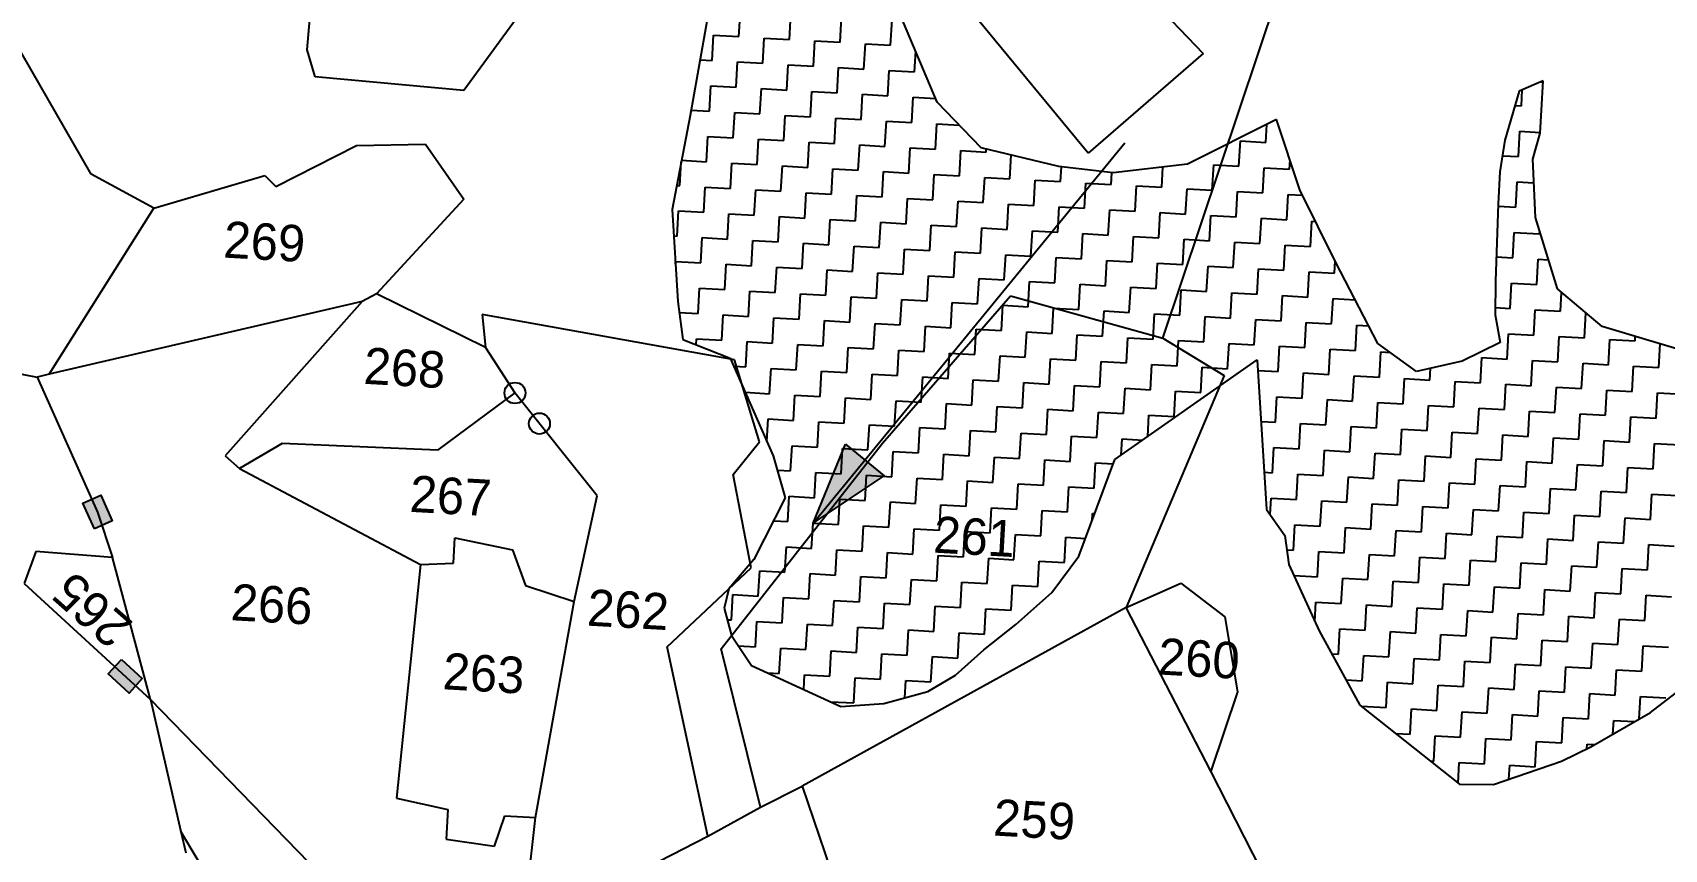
# Model space of a CAD drawing. Header units: metres. Extents: x 284689 to 287152, y 2012663 to 2015676.
# Drawn here: x 285013.4 to 285424.8, y 2014383.9 to 2014589.7 of the extents above; entities that cross this region are included whole.
import ezdxf
from ezdxf.enums import TextEntityAlignment as Align

# ---------------------------------------------------------------- set-up
doc = ezdxf.new("R2010")
doc.units = ezdxf.units.M
doc.header["$MEASUREMENT"] = 0
for name, color, linetype in [('POLY_HATCH', 12, 'Continuous'), ('POLY_PARCEL', 6, 'Continuous'), ('POLY_ROAD', 30, 'Continuous'), ('TEXT_PARCEL', 7, 'Continuous'), ('V_BOUND_LINE', 7, 'Continuous')]:
    doc.layers.add(name, color=color, linetype=linetype)
doc.styles.add('TEXT_MAP', font='')
doc.styles.get('TEXT_MAP').set_extended_font_data('Kruti Dev 050')

msp = doc.modelspace()

# ---------------------------------------------------------------- hatches: boundary and pattern name
h = msp.add_hatch(color=256)
h.paths.add_polyline_path([(285223.18, 2014482.04), (285218.32, 2014486.03), (285210.14, 2014466.14)])
h.paths.add_polyline_path([(285210.14, 2014466.14), (285228.05, 2014478.05), (285223.18, 2014482.04)])
for points in [[(285030.55, 2014473.16), (285026.06, 2014471.15), (285028.97, 2014464.66), (285033.46, 2014466.67)], [(285037.7, 2014423.31), (285041.03, 2014426.93), (285035.79, 2014431.74), (285032.46, 2014428.11)]]:
    msp.add_hatch(color=256).paths.add_polyline_path(points)

# ---------------------------------------------------------------- linework, layer by layer
for points in [[(285210.14, 2014466.14), (285288.71, 2014561.96)], [(285210.14, 2014466.14), (285218.32, 2014486.03)], [(285218.32, 2014486.03), (285228.05, 2014478.05)], [(285210.14, 2014466.14), (285228.05, 2014478.05)]]:
    msp.add_lwpolyline(points)
for points in [[(285028.97, 2014464.66), (285026.06, 2014471.15), (285030.55, 2014473.16), (285033.46, 2014466.67)], [(285035.79, 2014431.74), (285041.03, 2014426.93), (285037.7, 2014423.31), (285032.46, 2014428.11)]]:
    msp.add_lwpolyline(points, close=True)
for centre in [(285134.99, 2014498.9), (285141.16, 2014491.19)]:
    msp.add_circle(centre, 2.65)
at = {"layer": 'POLY_HATCH'}
for p, q in [((285241.44, 2014572.21), (285231.08, 2014596.65)), ((285183.75, 2014594.83), (285179.12, 2014568.85)), ((285394.17, 2014577.53), (285388.14, 2014574.93)), ((285393.76, 2014570.2), (285394.17, 2014577.53)), ((285252.53, 2014560.67), (285241.44, 2014572.21)), ((285388.14, 2014574.93), (285384.5, 2014562.63)), ((285179.12, 2014568.85), (285174.61, 2014545.12)), ((285326.98, 2014567.81), (285304.5, 2014556.53)), ((285332.87, 2014550.09), (285326.98, 2014567.81)), ((285393.43, 2014564.34), (285393.76, 2014570.2)), ((285391.59, 2014557.82), (285393.43, 2014564.34)), ((285272.09, 2014555.93), (285252.53, 2014560.67)), ((285384.5, 2014562.63), (285383.31, 2014554.61)), ((285285.76, 2014554.35), (285272.09, 2014555.93)), ((285304.5, 2014556.53), (285285.76, 2014554.35)), ((285392.23, 2014543.08), (285391.59, 2014557.82)), ((285383.31, 2014554.61), (285382.86, 2014546.55)), ((285341.96, 2014531.78), (285332.87, 2014550.09)), ((285174.61, 2014545.12), (285176.03, 2014521.96)), ((285382.86, 2014546.55), (285382.16, 2014527.09)), ((285397.84, 2014525.12), (285392.23, 2014543.08)), ((285352.54, 2014511.37), (285341.96, 2014531.78)), ((285382.16, 2014527.09), (285382.09, 2014518.61)), ((285176.03, 2014521.96), (285177.3, 2014512.39)), ((285409.08, 2014515.66), (285397.84, 2014525.12)), ((285382.09, 2014518.61), (285383.32, 2014511.66)), ((285445.26, 2014504.81), (285409.08, 2014515.66)), ((285177.3, 2014512.39), (285189.26, 2014507.65)), ((285362.27, 2014504.35), (285352.54, 2014511.37)), ((285383.32, 2014511.66), (285373.74, 2014506.94)), ((285189.26, 2014507.65), (285200.1, 2014483.05)), ((285286.25, 2014482.13), (285322.08, 2014507.27)), ((285322.08, 2014507.27), (285324.49, 2014469.57)), ((285373.74, 2014506.94), (285362.27, 2014504.35)), ((285200.1, 2014483.05), (285203.13, 2014472.48)), ((285277.18, 2014457.75), (285286.25, 2014482.13)), ((285203.13, 2014472.48), (285195.18, 2014456.93)), ((285324.49, 2014469.57), (285329.1, 2014462.98)), ((285329.1, 2014462.98), (285330.05, 2014455.69)), ((285195.18, 2014456.93), (285188.88, 2014449.59)), ((285270.33, 2014448.64), (285277.18, 2014457.75)), ((285330.05, 2014455.69), (285337.71, 2014438.97)), ((285188.88, 2014449.59), (285187.7, 2014444.68)), ((285261.28, 2014440.55), (285270.33, 2014448.64)), ((285187.7, 2014444.68), (285189.58, 2014437.79)), ((285253.22, 2014434.21), (285261.28, 2014440.55)), ((285189.58, 2014437.79), (285194.59, 2014430.27)), ((285337.71, 2014438.97), (285347.98, 2014420.29)), ((285246.07, 2014427.83), (285253.22, 2014434.21)), ((285421.23, 2014418.43), (285438.26, 2014431.5)), ((285194.59, 2014430.27), (285217.1, 2014419.95)), ((285239.05, 2014423.7), (285246.07, 2014427.83)), ((285228.01, 2014420.7), (285239.05, 2014423.7)), ((285217.1, 2014419.95), (285228.01, 2014420.7)), ((285347.98, 2014420.29), (285373.12, 2014400.32)), ((285406.25, 2014409.77), (285421.23, 2014418.43)), ((285398.8, 2014406.12), (285406.25, 2014409.77)), ((285381.72, 2014400.29), (285398.8, 2014406.12)), ((285373.12, 2014400.32), (285381.72, 2014400.29))]:
    msp.add_line(p, q, dxfattribs=at)
at = {"layer": 'POLY_HATCH', "linetype": 'Continuous'}
for p, q in [((285191.45, 2014588.69), (285191.81, 2014595.07)), ((285204.2, 2014587.97), (285204.56, 2014594.35)), ((285216.95, 2014587.26), (285217.31, 2014593.63)), ((285229.7, 2014586.54), (285230.06, 2014592.92)), ((285184.72, 2014582.68), (285185.08, 2014589.05)), ((285185.08, 2014589.05), (285191.45, 2014588.69)), ((285197.47, 2014581.96), (285197.83, 2014588.33)), ((285197.83, 2014588.33), (285204.2, 2014587.97)), ((285210.22, 2014581.24), (285210.58, 2014587.62)), ((285210.58, 2014587.62), (285216.95, 2014587.26)), ((285222.97, 2014580.53), (285223.33, 2014586.9)), ((285223.33, 2014586.9), (285229.7, 2014586.54)), ((285235.72, 2014579.81), (285236.01, 2014585.02)), ((285181.61, 2014582.85), (285184.72, 2014582.68)), ((285190.74, 2014575.94), (285191.09, 2014582.32)), ((285191.09, 2014582.32), (285197.47, 2014581.96)), ((285203.49, 2014575.23), (285203.84, 2014581.6)), ((285203.84, 2014581.6), (285210.22, 2014581.24)), ((285216.23, 2014574.51), (285216.59, 2014580.88)), ((285216.59, 2014580.88), (285222.97, 2014580.53)), ((285228.98, 2014573.79), (285229.34, 2014580.17)), ((285229.34, 2014580.17), (285235.72, 2014579.81)), ((285184, 2014569.93), (285184.36, 2014576.3)), ((285184.36, 2014576.3), (285190.74, 2014575.94)), ((285196.75, 2014569.21), (285197.11, 2014575.58)), ((285197.11, 2014575.58), (285203.49, 2014575.23)), ((285393.69, 2014577.32), (285394.15, 2014577.3)), ((285209.5, 2014568.49), (285209.86, 2014574.87)), ((285209.86, 2014574.87), (285216.23, 2014574.51)), ((285222.25, 2014567.78), (285222.61, 2014574.15)), ((285222.61, 2014574.15), (285228.98, 2014573.79)), ((285235, 2014567.06), (285235.36, 2014573.43)), ((285235.36, 2014573.43), (285241.06, 2014573.11)), ((285387.06, 2014571.3), (285388.71, 2014571.21)), ((285388.71, 2014571.21), (285388.94, 2014575.28)), ((285179.36, 2014570.19), (285184, 2014569.93)), ((285190.02, 2014563.19), (285190.38, 2014569.57)), ((285190.38, 2014569.57), (285196.75, 2014569.21)), ((285202.77, 2014562.48), (285203.13, 2014568.85)), ((285203.13, 2014568.85), (285209.5, 2014568.49)), ((285215.52, 2014561.76), (285215.88, 2014568.13)), ((285215.88, 2014568.13), (285222.25, 2014567.78)), ((285228.27, 2014561.04), (285228.63, 2014567.42)), ((285228.63, 2014567.42), (285235, 2014567.06)), ((285183.29, 2014557.18), (285183.64, 2014563.55)), ((285183.64, 2014563.55), (285190.02, 2014563.19)), ((285241.02, 2014560.33), (285241.38, 2014566.7)), ((285241.38, 2014566.7), (285247.04, 2014566.38)), ((285324.25, 2014562.04), (285324.5, 2014566.56)), ((285388, 2014558.46), (285388.35, 2014564.83)), ((285388.35, 2014564.83), (285393.44, 2014564.55)), ((285196.04, 2014556.46), (285196.39, 2014562.83)), ((285196.39, 2014562.83), (285202.77, 2014562.48)), ((285208.79, 2014555.74), (285209.14, 2014562.12)), ((285209.14, 2014562.12), (285215.52, 2014561.76)), ((285221.53, 2014555.03), (285221.89, 2014561.4)), ((285221.89, 2014561.4), (285228.27, 2014561.04)), ((285234.28, 2014554.31), (285234.64, 2014560.68)), ((285234.64, 2014560.68), (285241.02, 2014560.33)), ((285247.03, 2014553.59), (285247.39, 2014559.97)), ((285247.39, 2014559.97), (285253.77, 2014559.61)), ((285253.77, 2014559.61), (285253.81, 2014560.36)), ((285317.51, 2014556.03), (285317.87, 2014562.4)), ((285317.87, 2014562.4), (285324.25, 2014562.04)), ((285176.55, 2014551.16), (285176.89, 2014557.1)), ((285176.97, 2014557.53), (285183.29, 2014557.18)), ((285189.3, 2014550.44), (285189.66, 2014556.82)), ((285189.66, 2014556.82), (285196.04, 2014556.46)), ((285202.05, 2014549.73), (285202.41, 2014556.1)), ((285202.41, 2014556.1), (285208.79, 2014555.74)), ((285214.8, 2014549.01), (285215.16, 2014555.38)), ((285215.16, 2014555.38), (285221.53, 2014555.03)), ((285259.78, 2014552.88), (285260.12, 2014558.83)), ((285272.53, 2014552.16), (285272.74, 2014555.85)), ((285298.03, 2014550.73), (285298.32, 2014555.81)), ((285310.78, 2014550.01), (285311.14, 2014556.38)), ((285311.14, 2014556.38), (285317.51, 2014556.03)), ((285323.53, 2014549.29), (285323.89, 2014555.67)), ((285323.89, 2014555.67), (285330.26, 2014555.31)), ((285330.26, 2014555.31), (285330.39, 2014557.55)), ((285383.92, 2014558.69), (285388, 2014558.46)), ((285175.77, 2014551.2), (285176.55, 2014551.16)), ((285182.57, 2014544.43), (285182.93, 2014550.8)), ((285182.93, 2014550.8), (285189.3, 2014550.44)), ((285227.55, 2014548.29), (285227.91, 2014554.67)), ((285227.91, 2014554.67), (285234.28, 2014554.31)), ((285240.3, 2014547.58), (285240.66, 2014553.95)), ((285240.66, 2014553.95), (285247.03, 2014553.59)), ((285253.05, 2014546.86), (285253.41, 2014553.23)), ((285253.41, 2014553.23), (285259.78, 2014552.88)), ((285265.8, 2014546.14), (285266.16, 2014552.52)), ((285266.16, 2014552.52), (285272.53, 2014552.16)), ((285278.55, 2014545.43), (285278.91, 2014551.8)), ((285278.91, 2014551.8), (285285.28, 2014551.44)), ((285285.28, 2014551.44), (285285.45, 2014554.39)), ((285291.3, 2014544.71), (285291.66, 2014551.08)), ((285291.66, 2014551.08), (285298.03, 2014550.73)), ((285387.28, 2014545.71), (285387.64, 2014552.08)), ((285387.64, 2014552.08), (285391.85, 2014551.85)), ((285195.32, 2014543.71), (285195.68, 2014550.08)), ((285195.68, 2014550.08), (285202.05, 2014549.73)), ((285208.07, 2014542.99), (285208.43, 2014549.37)), ((285208.43, 2014549.37), (285214.8, 2014549.01)), ((285220.82, 2014542.28), (285221.18, 2014548.65)), ((285221.18, 2014548.65), (285227.55, 2014548.29)), ((285233.57, 2014541.56), (285233.93, 2014547.93)), ((285233.93, 2014547.93), (285240.3, 2014547.58)), ((285246.32, 2014540.84), (285246.68, 2014547.22)), ((285246.68, 2014547.22), (285253.05, 2014546.86)), ((285304.05, 2014543.99), (285304.41, 2014550.37)), ((285304.41, 2014550.37), (285310.78, 2014550.01)), ((285316.8, 2014543.28), (285317.16, 2014549.65)), ((285317.16, 2014549.65), (285323.53, 2014549.29)), ((285329.55, 2014542.56), (285329.91, 2014548.93)), ((285329.91, 2014548.93), (285333.54, 2014548.73)), ((285175.84, 2014538.41), (285176.19, 2014544.78)), ((285176.19, 2014544.78), (285182.57, 2014544.43)), ((285188.59, 2014537.69), (285188.94, 2014544.07)), ((285188.94, 2014544.07), (285195.32, 2014543.71)), ((285201.34, 2014536.98), (285201.69, 2014543.35)), ((285201.69, 2014543.35), (285208.07, 2014542.99)), ((285214.08, 2014536.26), (285214.44, 2014542.63)), ((285214.44, 2014542.63), (285220.82, 2014542.28)), ((285259.07, 2014540.13), (285259.43, 2014546.5)), ((285259.43, 2014546.5), (285265.8, 2014546.14)), ((285271.82, 2014539.41), (285272.17, 2014545.78)), ((285272.17, 2014545.78), (285278.55, 2014545.43)), ((285284.57, 2014538.69), (285284.92, 2014545.07)), ((285284.92, 2014545.07), (285291.3, 2014544.71)), ((285297.32, 2014537.98), (285297.67, 2014544.35)), ((285297.67, 2014544.35), (285304.05, 2014543.99)), ((285310.07, 2014537.26), (285310.42, 2014543.63)), ((285310.42, 2014543.63), (285316.8, 2014543.28)), ((285322.81, 2014536.54), (285323.17, 2014542.92)), ((285323.17, 2014542.92), (285329.55, 2014542.56)), ((285382.84, 2014545.96), (285387.28, 2014545.71)), ((285175.02, 2014538.46), (285175.84, 2014538.41)), ((285226.83, 2014535.54), (285227.19, 2014541.92)), ((285227.19, 2014541.92), (285233.57, 2014541.56)), ((285239.58, 2014534.83), (285239.94, 2014541.2)), ((285239.94, 2014541.2), (285246.32, 2014540.84)), ((285252.33, 2014534.11), (285252.69, 2014540.48)), ((285252.69, 2014540.48), (285259.07, 2014540.13)), ((285265.08, 2014533.39), (285265.44, 2014539.77)), ((285265.44, 2014539.77), (285271.82, 2014539.41)), ((285277.83, 2014532.68), (285278.19, 2014539.05)), ((285278.19, 2014539.05), (285284.57, 2014538.69)), ((285335.56, 2014535.83), (285335.92, 2014542.2)), ((285335.92, 2014542.2), (285336.81, 2014542.15)), ((285386.56, 2014532.96), (285386.92, 2014539.33)), ((285386.92, 2014539.33), (285393.3, 2014538.98)), ((285393.3, 2014538.98), (285393.33, 2014539.57)), ((285181.85, 2014531.68), (285182.21, 2014538.05)), ((285182.21, 2014538.05), (285188.59, 2014537.69)), ((285194.6, 2014530.96), (285194.96, 2014537.33)), ((285194.96, 2014537.33), (285201.34, 2014536.98)), ((285207.35, 2014530.24), (285207.71, 2014536.62)), ((285207.71, 2014536.62), (285214.08, 2014536.26)), ((285220.1, 2014529.53), (285220.46, 2014535.9)), ((285220.46, 2014535.9), (285226.83, 2014535.54)), ((285232.85, 2014528.81), (285233.21, 2014535.18)), ((285233.21, 2014535.18), (285239.58, 2014534.83)), ((285245.6, 2014528.09), (285245.96, 2014534.47)), ((285245.96, 2014534.47), (285252.33, 2014534.11)), ((285290.58, 2014531.96), (285290.94, 2014538.33)), ((285290.94, 2014538.33), (285297.32, 2014537.98)), ((285303.33, 2014531.24), (285303.69, 2014537.62)), ((285303.69, 2014537.62), (285310.07, 2014537.26)), ((285316.08, 2014530.53), (285316.44, 2014536.9)), ((285316.44, 2014536.9), (285322.81, 2014536.54)), ((285328.83, 2014529.81), (285329.19, 2014536.18)), ((285329.19, 2014536.18), (285335.56, 2014535.83)), ((285175.45, 2014531.48), (285175.48, 2014532.04)), ((285175.48, 2014532.04), (285181.85, 2014531.68)), ((285187.87, 2014524.94), (285188.23, 2014531.32)), ((285188.23, 2014531.32), (285194.6, 2014530.96)), ((285200.62, 2014524.23), (285200.98, 2014530.6)), ((285200.98, 2014530.6), (285207.35, 2014530.24)), ((285258.35, 2014527.38), (285258.71, 2014533.75)), ((285258.71, 2014533.75), (285265.08, 2014533.39)), ((285271.1, 2014526.66), (285271.46, 2014533.03)), ((285271.46, 2014533.03), (285277.83, 2014532.68)), ((285283.85, 2014525.94), (285284.21, 2014532.32)), ((285284.21, 2014532.32), (285290.58, 2014531.96)), ((285296.6, 2014525.23), (285296.96, 2014531.6)), ((285296.96, 2014531.6), (285303.33, 2014531.24)), ((285309.35, 2014524.51), (285309.71, 2014530.88)), ((285309.71, 2014530.88), (285316.08, 2014530.53)), ((285322.1, 2014523.79), (285322.46, 2014530.17)), ((285322.46, 2014530.17), (285328.83, 2014529.81)), ((285341.58, 2014529.09), (285341.75, 2014532.19)), ((285382.38, 2014533.19), (285386.56, 2014532.96)), ((285392.58, 2014526.23), (285392.94, 2014532.6)), ((285392.94, 2014532.6), (285395.55, 2014532.45)), ((285213.37, 2014523.51), (285213.73, 2014529.89)), ((285213.73, 2014529.89), (285220.1, 2014529.53)), ((285226.12, 2014522.79), (285226.48, 2014529.17)), ((285226.48, 2014529.17), (285232.85, 2014528.81)), ((285238.87, 2014522.08), (285239.23, 2014528.45)), ((285239.23, 2014528.45), (285245.6, 2014528.09)), ((285251.62, 2014521.36), (285251.98, 2014527.74)), ((285251.98, 2014527.74), (285258.35, 2014527.38)), ((285264.37, 2014520.64), (285264.72, 2014527.02)), ((285264.72, 2014527.02), (285271.1, 2014526.66)), ((285277.12, 2014519.93), (285277.47, 2014526.3)), ((285277.47, 2014526.3), (285283.85, 2014525.94)), ((285334.85, 2014523.08), (285335.21, 2014529.45)), ((285335.21, 2014529.45), (285341.58, 2014529.09)), ((285385.85, 2014520.21), (285386.2, 2014526.58)), ((285386.2, 2014526.58), (285392.58, 2014526.23)), ((285181.14, 2014518.93), (285181.49, 2014525.3)), ((285181.49, 2014525.3), (285187.87, 2014524.94)), ((285193.89, 2014518.21), (285194.24, 2014524.59)), ((285194.24, 2014524.59), (285200.62, 2014524.23)), ((285206.64, 2014517.49), (285206.99, 2014523.87)), ((285206.99, 2014523.87), (285213.37, 2014523.51)), ((285219.38, 2014516.78), (285219.74, 2014523.15)), ((285219.74, 2014523.15), (285226.12, 2014522.79)), ((285232.13, 2014516.06), (285232.49, 2014522.44)), ((285232.49, 2014522.44), (285238.87, 2014522.08)), ((285289.87, 2014519.21), (285290.22, 2014525.59)), ((285290.22, 2014525.59), (285296.6, 2014525.23)), ((285302.62, 2014518.49), (285302.97, 2014524.87)), ((285302.97, 2014524.87), (285309.35, 2014524.51)), ((285315.36, 2014517.78), (285315.72, 2014524.15)), ((285315.72, 2014524.15), (285322.1, 2014523.79)), ((285328.11, 2014517.06), (285328.47, 2014523.44)), ((285328.47, 2014523.44), (285334.85, 2014523.08)), ((285340.86, 2014516.34), (285341.22, 2014522.72)), ((285341.22, 2014522.72), (285346.82, 2014522.4)), ((285398.6, 2014519.49), (285398.86, 2014524.26)), ((285176.4, 2014519.19), (285181.14, 2014518.93)), ((285187.15, 2014512.19), (285187.51, 2014518.57)), ((285187.51, 2014518.57), (285193.89, 2014518.21)), ((285199.9, 2014511.48), (285200.26, 2014517.85)), ((285200.26, 2014517.85), (285206.64, 2014517.49)), ((285244.88, 2014515.34), (285245.24, 2014521.72)), ((285245.24, 2014521.72), (285251.62, 2014521.36)), ((285257.63, 2014514.63), (285257.99, 2014521)), ((285257.99, 2014521), (285264.37, 2014520.64)), ((285270.38, 2014513.91), (285270.74, 2014520.29)), ((285270.74, 2014520.29), (285277.12, 2014519.93)), ((285283.13, 2014513.19), (285283.49, 2014519.57)), ((285283.49, 2014519.57), (285289.87, 2014519.21)), ((285295.88, 2014512.48), (285296.24, 2014518.85)), ((285296.24, 2014518.85), (285302.62, 2014518.49)), ((285308.63, 2014511.76), (285308.99, 2014518.14)), ((285308.99, 2014518.14), (285315.36, 2014517.78)), ((285382.1, 2014520.42), (285385.85, 2014520.21)), ((285391.86, 2014513.48), (285392.22, 2014519.85)), ((285392.22, 2014519.85), (285398.6, 2014519.49)), ((285404.61, 2014512.76), (285404.97, 2014519.12)), ((285212.65, 2014510.76), (285213.01, 2014517.14)), ((285213.01, 2014517.14), (285219.38, 2014516.78)), ((285225.4, 2014510.04), (285225.76, 2014516.42)), ((285225.76, 2014516.42), (285232.13, 2014516.06)), ((285238.15, 2014509.33), (285238.51, 2014515.7)), ((285238.51, 2014515.7), (285244.88, 2014515.34)), ((285250.9, 2014508.61), (285251.26, 2014514.99)), ((285251.26, 2014514.99), (285257.63, 2014514.63)), ((285263.65, 2014507.89), (285264.01, 2014514.27)), ((285264.01, 2014514.27), (285270.38, 2014513.91)), ((285321.38, 2014511.04), (285321.74, 2014517.42)), ((285321.74, 2014517.42), (285328.11, 2014517.06)), ((285334.13, 2014510.33), (285334.49, 2014516.7)), ((285334.49, 2014516.7), (285340.86, 2014516.34)), ((285346.88, 2014509.61), (285347.24, 2014515.99)), ((285347.24, 2014515.99), (285350.24, 2014515.82)), ((285385.13, 2014507.46), (285385.49, 2014513.84)), ((285385.49, 2014513.84), (285391.86, 2014513.48)), ((285180.69, 2014511.04), (285180.78, 2014512.55)), ((285180.78, 2014512.55), (285187.15, 2014512.19)), ((285193.17, 2014505.46), (285193.53, 2014511.84)), ((285193.53, 2014511.84), (285199.9, 2014511.48)), ((285205.92, 2014504.74), (285206.28, 2014511.12)), ((285206.28, 2014511.12), (285212.65, 2014510.76)), ((285218.67, 2014504.03), (285219.03, 2014510.4)), ((285219.03, 2014510.4), (285225.4, 2014510.04)), ((285231.42, 2014503.31), (285231.78, 2014509.69)), ((285231.78, 2014509.69), (285238.15, 2014509.33)), ((285276.4, 2014507.18), (285276.76, 2014513.55)), ((285276.76, 2014513.55), (285283.13, 2014513.19)), ((285289.15, 2014506.46), (285289.51, 2014512.84)), ((285289.51, 2014512.84), (285295.88, 2014512.48)), ((285301.9, 2014505.74), (285302.26, 2014512.12)), ((285302.26, 2014512.12), (285308.63, 2014511.76)), ((285314.65, 2014505.03), (285315.01, 2014511.4)), ((285315.01, 2014511.4), (285321.38, 2014511.04)), ((285327.4, 2014504.31), (285327.76, 2014510.69)), ((285327.76, 2014510.69), (285334.13, 2014510.33)), ((285340.15, 2014503.59), (285340.51, 2014509.97)), ((285340.51, 2014509.97), (285346.88, 2014509.61)), ((285397.88, 2014506.74), (285398.24, 2014513.12)), ((285398.24, 2014513.12), (285404.61, 2014512.76)), ((285410.63, 2014506.03), (285410.99, 2014512.4)), ((285410.99, 2014512.4), (285417.36, 2014512.04)), ((285417.36, 2014512.04), (285417.42, 2014513.16)), ((285423.38, 2014505.31), (285423.71, 2014511.27)), ((285190.15, 2014505.63), (285193.17, 2014505.46)), ((285244.17, 2014502.59), (285244.53, 2014508.97)), ((285244.53, 2014508.97), (285250.9, 2014508.61)), ((285256.92, 2014501.88), (285257.28, 2014508.25)), ((285257.28, 2014508.25), (285263.65, 2014507.89)), ((285269.67, 2014501.16), (285270.02, 2014507.54)), ((285270.02, 2014507.54), (285276.4, 2014507.18)), ((285282.42, 2014500.44), (285282.77, 2014506.82)), ((285282.77, 2014506.82), (285289.15, 2014506.46)), ((285295.17, 2014499.73), (285295.52, 2014506.1)), ((285295.52, 2014506.1), (285301.9, 2014505.74)), ((285352.9, 2014502.88), (285353.26, 2014509.25)), ((285353.26, 2014509.25), (285355.66, 2014509.12)), ((285378.4, 2014501.44), (285378.75, 2014507.82)), ((285378.75, 2014507.82), (285385.13, 2014507.46)), ((285391.15, 2014500.73), (285391.5, 2014507.1)), ((285391.5, 2014507.1), (285397.88, 2014506.74)), ((285403.9, 2014500.01), (285404.25, 2014506.39)), ((285404.25, 2014506.39), (285410.63, 2014506.03)), ((285416.64, 2014499.29), (285417, 2014505.67)), ((285417, 2014505.67), (285423.38, 2014505.31)), ((285199.19, 2014498.73), (285199.54, 2014505.1)), ((285199.54, 2014505.1), (285205.92, 2014504.74)), ((285211.93, 2014498.01), (285212.29, 2014504.39)), ((285212.29, 2014504.39), (285218.67, 2014504.03)), ((285224.68, 2014497.29), (285225.04, 2014503.67)), ((285225.04, 2014503.67), (285231.42, 2014503.31)), ((285237.43, 2014496.58), (285237.79, 2014502.95)), ((285237.79, 2014502.95), (285244.17, 2014502.59)), ((285250.18, 2014495.86), (285250.54, 2014502.24)), ((285250.54, 2014502.24), (285256.92, 2014501.88)), ((285262.93, 2014495.14), (285263.29, 2014501.52)), ((285263.29, 2014501.52), (285269.67, 2014501.16)), ((285307.92, 2014499.01), (285308.27, 2014505.39)), ((285308.27, 2014505.39), (285314.65, 2014505.03)), ((285322.25, 2014504.6), (285327.4, 2014504.31)), ((285333.41, 2014497.58), (285333.77, 2014503.95)), ((285333.77, 2014503.95), (285340.15, 2014503.59)), ((285346.16, 2014496.86), (285346.52, 2014503.24)), ((285346.52, 2014503.24), (285352.9, 2014502.88)), ((285358.91, 2014496.14), (285359.27, 2014502.52)), ((285359.27, 2014502.52), (285365.65, 2014502.16)), ((285365.65, 2014502.16), (285365.81, 2014505.15)), ((285371.66, 2014495.43), (285372.02, 2014501.8)), ((285372.02, 2014501.8), (285378.4, 2014501.44)), ((285193.04, 2014499.07), (285199.19, 2014498.73)), ((285205.2, 2014491.99), (285205.56, 2014498.37)), ((285205.56, 2014498.37), (285211.93, 2014498.01)), ((285217.95, 2014491.28), (285218.31, 2014497.65)), ((285218.31, 2014497.65), (285224.68, 2014497.29)), ((285275.68, 2014494.43), (285276.04, 2014500.8)), ((285276.04, 2014500.8), (285282.42, 2014500.44)), ((285288.43, 2014493.71), (285288.79, 2014500.09)), ((285288.79, 2014500.09), (285295.17, 2014499.73)), ((285301.18, 2014492.99), (285301.54, 2014499.37)), ((285301.54, 2014499.37), (285307.92, 2014499.01)), ((285326.68, 2014491.56), (285327.04, 2014497.94)), ((285327.04, 2014497.94), (285333.41, 2014497.58)), ((285339.43, 2014490.84), (285339.79, 2014497.22)), ((285339.79, 2014497.22), (285346.16, 2014496.86)), ((285384.41, 2014494.71), (285384.77, 2014501.09)), ((285384.77, 2014501.09), (285391.15, 2014500.73)), ((285397.16, 2014493.99), (285397.52, 2014500.37)), ((285397.52, 2014500.37), (285403.9, 2014500.01)), ((285409.91, 2014493.28), (285410.27, 2014499.65)), ((285410.27, 2014499.65), (285416.64, 2014499.29)), ((285422.66, 2014492.56), (285423.02, 2014498.94)), ((285423.02, 2014498.94), (285429.39, 2014498.58)), ((285230.7, 2014490.56), (285231.06, 2014496.94)), ((285231.06, 2014496.94), (285237.43, 2014496.58)), ((285243.45, 2014489.84), (285243.81, 2014496.22)), ((285243.81, 2014496.22), (285250.18, 2014495.86)), ((285256.2, 2014489.13), (285256.56, 2014495.5)), ((285256.56, 2014495.5), (285262.93, 2014495.14)), ((285268.95, 2014488.41), (285269.31, 2014494.79)), ((285269.31, 2014494.79), (285275.68, 2014494.43)), ((285281.7, 2014487.69), (285282.06, 2014494.07)), ((285282.06, 2014494.07), (285288.43, 2014493.71)), ((285294.5, 2014487.92), (285294.81, 2014493.35)), ((285294.81, 2014493.35), (285301.18, 2014492.99)), ((285352.18, 2014490.13), (285352.54, 2014496.5)), ((285352.54, 2014496.5), (285358.91, 2014496.14)), ((285364.93, 2014489.41), (285365.29, 2014495.79)), ((285365.29, 2014495.79), (285371.66, 2014495.43)), ((285377.68, 2014488.69), (285378.04, 2014495.07)), ((285378.04, 2014495.07), (285384.41, 2014494.71)), ((285390.43, 2014487.98), (285390.79, 2014494.35)), ((285390.79, 2014494.35), (285397.16, 2014493.99)), ((285403.18, 2014487.26), (285403.54, 2014493.64)), ((285403.54, 2014493.64), (285409.91, 2014493.28)), ((285198.51, 2014486.67), (285198.83, 2014492.35)), ((285198.83, 2014492.35), (285205.2, 2014491.99)), ((285211.22, 2014485.26), (285211.58, 2014491.64)), ((285211.58, 2014491.64), (285217.95, 2014491.28)), ((285223.97, 2014484.54), (285224.33, 2014490.92)), ((285224.33, 2014490.92), (285230.7, 2014490.56)), ((285236.72, 2014483.83), (285237.08, 2014490.2)), ((285237.08, 2014490.2), (285243.45, 2014489.84)), ((285249.47, 2014483.11), (285249.83, 2014489.49)), ((285249.83, 2014489.49), (285256.2, 2014489.13)), ((285323.07, 2014491.76), (285326.68, 2014491.56)), ((285332.7, 2014484.83), (285333.06, 2014491.2)), ((285333.06, 2014491.2), (285339.43, 2014490.84)), ((285345.45, 2014484.11), (285345.81, 2014490.49)), ((285345.81, 2014490.49), (285352.18, 2014490.13)), ((285358.2, 2014483.39), (285358.56, 2014489.77)), ((285358.56, 2014489.77), (285364.93, 2014489.41)), ((285370.95, 2014482.68), (285371.3, 2014489.05)), ((285371.3, 2014489.05), (285377.68, 2014488.69)), ((285415.93, 2014486.54), (285416.29, 2014492.92)), ((285416.29, 2014492.92), (285422.66, 2014492.56)), ((285204.49, 2014479.25), (285204.84, 2014485.62)), ((285204.84, 2014485.62), (285211.22, 2014485.26)), ((285217.23, 2014478.53), (285217.59, 2014484.9)), ((285217.59, 2014484.9), (285223.97, 2014484.54)), ((285262.22, 2014482.39), (285262.57, 2014488.77)), ((285262.57, 2014488.77), (285268.95, 2014488.41)), ((285274.97, 2014481.68), (285275.32, 2014488.05)), ((285275.32, 2014488.05), (285281.7, 2014487.69)), ((285287.84, 2014483.25), (285288.07, 2014487.34)), ((285288.07, 2014487.34), (285293.26, 2014487.04)), ((285325.96, 2014478.81), (285326.32, 2014485.19)), ((285326.32, 2014485.19), (285332.7, 2014484.83)), ((285383.7, 2014481.96), (285384.05, 2014488.34)), ((285384.05, 2014488.34), (285390.43, 2014487.98)), ((285396.45, 2014481.24), (285396.8, 2014487.62)), ((285396.8, 2014487.62), (285403.18, 2014487.26)), ((285409.2, 2014480.53), (285409.55, 2014486.9)), ((285409.55, 2014486.9), (285415.93, 2014486.54)), ((285421.94, 2014479.81), (285422.3, 2014486.19)), ((285422.3, 2014486.19), (285428.68, 2014485.83)), ((285229.98, 2014477.81), (285230.34, 2014484.19)), ((285230.34, 2014484.19), (285236.72, 2014483.83)), ((285242.73, 2014477.1), (285243.09, 2014483.47)), ((285243.09, 2014483.47), (285249.47, 2014483.11)), ((285255.48, 2014476.38), (285255.84, 2014482.75)), ((285255.84, 2014482.75), (285262.22, 2014482.39)), ((285268.23, 2014475.66), (285268.59, 2014482.04)), ((285268.59, 2014482.04), (285274.97, 2014481.68)), ((285280.98, 2014474.95), (285281.34, 2014481.32)), ((285281.34, 2014481.32), (285285.86, 2014481.07)), ((285338.71, 2014478.09), (285339.07, 2014484.47)), ((285339.07, 2014484.47), (285345.45, 2014484.11)), ((285351.46, 2014477.38), (285351.82, 2014483.75)), ((285351.82, 2014483.75), (285358.2, 2014483.39)), ((285364.21, 2014476.66), (285364.57, 2014483.04)), ((285364.57, 2014483.04), (285370.95, 2014482.68)), ((285376.96, 2014475.94), (285377.32, 2014482.32)), ((285377.32, 2014482.32), (285383.7, 2014481.96)), ((285389.71, 2014475.23), (285390.07, 2014481.6)), ((285390.07, 2014481.6), (285396.45, 2014481.24)), ((285402.46, 2014474.51), (285402.82, 2014480.89)), ((285402.82, 2014480.89), (285409.2, 2014480.53)), ((285201.14, 2014479.43), (285204.49, 2014479.25)), ((285210.5, 2014472.51), (285210.86, 2014478.89)), ((285210.86, 2014478.89), (285217.23, 2014478.53)), ((285223.25, 2014471.8), (285223.61, 2014478.17)), ((285223.61, 2014478.17), (285229.98, 2014477.81)), ((285236, 2014471.08), (285236.36, 2014477.45)), ((285236.36, 2014477.45), (285242.73, 2014477.1)), ((285248.75, 2014470.36), (285249.11, 2014476.74)), ((285249.11, 2014476.74), (285255.48, 2014476.38)), ((285323.89, 2014478.93), (285325.96, 2014478.81)), ((285331.98, 2014472.08), (285332.34, 2014478.45)), ((285332.34, 2014478.45), (285338.71, 2014478.09)), ((285344.73, 2014471.36), (285345.09, 2014477.74)), ((285345.09, 2014477.74), (285351.46, 2014477.38)), ((285357.48, 2014470.65), (285357.84, 2014477.02)), ((285357.84, 2014477.02), (285364.21, 2014476.66)), ((285415.21, 2014473.79), (285415.57, 2014480.17)), ((285415.57, 2014480.17), (285421.94, 2014479.81)), ((285203.77, 2014466.5), (285204.13, 2014472.87)), ((285204.13, 2014472.87), (285210.5, 2014472.51)), ((285261.5, 2014469.65), (285261.86, 2014476.02)), ((285261.86, 2014476.02), (285268.23, 2014475.66)), ((285274.25, 2014468.93), (285274.61, 2014475.3)), ((285274.61, 2014475.3), (285280.98, 2014474.95)), ((285370.23, 2014469.93), (285370.59, 2014476.3)), ((285370.59, 2014476.3), (285376.96, 2014475.94)), ((285382.98, 2014469.21), (285383.34, 2014475.59)), ((285383.34, 2014475.59), (285389.71, 2014475.23)), ((285395.73, 2014468.5), (285396.09, 2014474.87)), ((285396.09, 2014474.87), (285402.46, 2014474.51)), ((285408.48, 2014467.78), (285408.84, 2014474.15)), ((285408.84, 2014474.15), (285415.21, 2014473.79)), ((285421.23, 2014467.06), (285421.59, 2014473.44)), ((285421.59, 2014473.44), (285427.96, 2014473.08)), ((285216.52, 2014465.78), (285216.88, 2014472.15)), ((285216.88, 2014472.15), (285223.25, 2014471.8)), ((285229.27, 2014465.06), (285229.63, 2014471.44)), ((285229.63, 2014471.44), (285236, 2014471.08)), ((285242.02, 2014464.35), (285242.38, 2014470.72)), ((285242.38, 2014470.72), (285248.75, 2014470.36)), ((285254.77, 2014463.63), (285255.13, 2014470)), ((285255.13, 2014470), (285261.5, 2014469.65)), ((285267.52, 2014462.91), (285267.87, 2014469.29)), ((285267.87, 2014469.29), (285274.25, 2014468.93)), ((285280.52, 2014466.72), (285280.62, 2014468.57)), ((285280.62, 2014468.57), (285281.2, 2014468.54)), ((285325.37, 2014468.31), (285325.61, 2014472.44)), ((285325.61, 2014472.44), (285331.98, 2014472.08)), ((285338, 2014465.35), (285338.36, 2014471.72)), ((285338.36, 2014471.72), (285344.73, 2014471.36)), ((285350.75, 2014464.63), (285351.11, 2014471)), ((285351.11, 2014471), (285357.48, 2014470.65)), ((285363.5, 2014463.91), (285363.85, 2014470.29)), ((285363.85, 2014470.29), (285370.23, 2014469.93)), ((285376.25, 2014463.2), (285376.6, 2014469.57)), ((285376.6, 2014469.57), (285382.98, 2014469.21)), ((285389, 2014462.48), (285389.35, 2014468.85)), ((285389.35, 2014468.85), (285395.73, 2014468.5)), ((285200.18, 2014466.7), (285203.77, 2014466.5)), ((285209.78, 2014459.76), (285210.14, 2014466.14)), ((285210.14, 2014466.14), (285216.52, 2014465.78)), ((285222.53, 2014459.05), (285222.89, 2014465.42)), ((285222.89, 2014465.42), (285229.27, 2014465.06)), ((285235.28, 2014458.33), (285235.64, 2014464.7)), ((285235.64, 2014464.7), (285242.02, 2014464.35)), ((285331.26, 2014459.33), (285331.62, 2014465.7)), ((285331.62, 2014465.7), (285338, 2014465.35)), ((285344.01, 2014458.61), (285344.37, 2014464.99)), ((285344.37, 2014464.99), (285350.75, 2014464.63)), ((285401.75, 2014461.76), (285402.1, 2014468.14)), ((285402.1, 2014468.14), (285408.48, 2014467.78)), ((285414.49, 2014461.05), (285414.85, 2014467.42)), ((285414.85, 2014467.42), (285421.23, 2014467.06)), ((285197, 2014460.48), (285197.04, 2014460.48)), ((285197.04, 2014460.48), (285197.04, 2014460.56)), ((285248.03, 2014457.61), (285248.39, 2014463.99)), ((285248.39, 2014463.99), (285254.77, 2014463.63)), ((285260.78, 2014456.9), (285261.14, 2014463.27)), ((285261.14, 2014463.27), (285267.52, 2014462.91)), ((285273.53, 2014456.18), (285273.89, 2014462.55)), ((285273.89, 2014462.55), (285278.87, 2014462.27)), ((285356.76, 2014457.9), (285357.12, 2014464.27)), ((285357.12, 2014464.27), (285363.5, 2014463.91)), ((285369.51, 2014457.18), (285369.87, 2014463.55)), ((285369.87, 2014463.55), (285376.25, 2014463.2)), ((285382.26, 2014456.46), (285382.62, 2014462.84)), ((285382.62, 2014462.84), (285389, 2014462.48)), ((285395.01, 2014455.75), (285395.37, 2014462.12)), ((285395.37, 2014462.12), (285401.75, 2014461.76)), ((285407.76, 2014455.03), (285408.12, 2014461.4)), ((285408.12, 2014461.4), (285414.49, 2014461.05)), ((285420.51, 2014454.31), (285420.87, 2014460.69)), ((285420.87, 2014460.69), (285427.24, 2014460.33)), ((285203.05, 2014453.75), (285203.41, 2014460.12)), ((285203.41, 2014460.12), (285209.78, 2014459.76)), ((285215.8, 2014453.03), (285216.16, 2014459.4)), ((285216.16, 2014459.4), (285222.53, 2014459.05)), ((285228.55, 2014452.31), (285228.91, 2014458.69)), ((285228.91, 2014458.69), (285235.28, 2014458.33)), ((285241.3, 2014451.6), (285241.66, 2014457.97)), ((285241.66, 2014457.97), (285248.03, 2014457.61)), ((285254.05, 2014450.88), (285254.41, 2014457.25)), ((285254.41, 2014457.25), (285260.78, 2014456.9)), ((285266.8, 2014450.16), (285267.16, 2014456.54)), ((285267.16, 2014456.54), (285273.53, 2014456.18)), ((285329.56, 2014459.42), (285331.26, 2014459.33)), ((285337.28, 2014452.6), (285337.64, 2014458.97)), ((285337.64, 2014458.97), (285344.01, 2014458.61)), ((285350.03, 2014451.88), (285350.39, 2014458.25)), ((285350.39, 2014458.25), (285356.76, 2014457.9)), ((285362.78, 2014451.16), (285363.14, 2014457.54)), ((285363.14, 2014457.54), (285369.51, 2014457.18)), ((285375.53, 2014450.45), (285375.89, 2014456.82)), ((285375.89, 2014456.82), (285382.26, 2014456.46)), ((285388.28, 2014449.73), (285388.64, 2014456.1)), ((285388.64, 2014456.1), (285395.01, 2014455.75)), ((285196.32, 2014447.73), (285196.68, 2014454.1)), ((285196.68, 2014454.1), (285203.05, 2014453.75)), ((285209.07, 2014447.01), (285209.43, 2014453.39)), ((285209.43, 2014453.39), (285215.8, 2014453.03)), ((285221.82, 2014446.3), (285222.18, 2014452.67)), ((285222.18, 2014452.67), (285228.55, 2014452.31)), ((285331.31, 2014452.93), (285337.28, 2014452.6)), ((285343.3, 2014445.86), (285343.66, 2014452.24)), ((285343.66, 2014452.24), (285350.03, 2014451.88)), ((285401.03, 2014449.01), (285401.39, 2014455.39)), ((285401.39, 2014455.39), (285407.76, 2014455.03)), ((285413.78, 2014448.3), (285414.14, 2014454.67)), ((285414.14, 2014454.67), (285420.51, 2014454.31)), ((285189.59, 2014441.71), (285189.94, 2014448.09)), ((285189.94, 2014448.09), (285196.32, 2014447.73)), ((285234.57, 2014445.58), (285234.93, 2014451.95)), ((285234.93, 2014451.95), (285241.3, 2014451.6)), ((285247.32, 2014444.86), (285247.68, 2014451.24)), ((285247.68, 2014451.24), (285254.05, 2014450.88)), ((285260.07, 2014444.15), (285260.42, 2014450.52)), ((285260.42, 2014450.52), (285266.8, 2014450.16)), ((285356.05, 2014445.15), (285356.41, 2014451.52)), ((285356.41, 2014451.52), (285362.78, 2014451.16)), ((285368.8, 2014444.43), (285369.15, 2014450.8)), ((285369.15, 2014450.8), (285375.53, 2014450.45)), ((285381.55, 2014443.71), (285381.9, 2014450.09)), ((285381.9, 2014450.09), (285388.28, 2014449.73)), ((285394.3, 2014443), (285394.65, 2014449.37)), ((285394.65, 2014449.37), (285401.03, 2014449.01)), ((285407.05, 2014442.28), (285407.4, 2014448.65)), ((285407.4, 2014448.65), (285413.78, 2014448.3)), ((285419.79, 2014441.56), (285420.15, 2014447.94)), ((285420.15, 2014447.94), (285426.53, 2014447.58)), ((285202.34, 2014441), (285202.69, 2014447.37)), ((285202.69, 2014447.37), (285209.07, 2014447.01)), ((285215.08, 2014440.28), (285215.44, 2014446.65)), ((285215.44, 2014446.65), (285221.82, 2014446.3)), ((285227.83, 2014439.56), (285228.19, 2014445.94)), ((285228.19, 2014445.94), (285234.57, 2014445.58)), ((285240.58, 2014438.85), (285240.94, 2014445.22)), ((285240.94, 2014445.22), (285247.32, 2014444.86)), ((285253.33, 2014438.13), (285253.69, 2014444.5)), ((285253.69, 2014444.5), (285260.07, 2014444.15)), ((285336.65, 2014441.29), (285336.92, 2014446.22)), ((285336.92, 2014446.22), (285343.3, 2014445.86)), ((285349.31, 2014439.13), (285349.67, 2014445.5)), ((285349.67, 2014445.5), (285356.05, 2014445.15)), ((285362.06, 2014438.41), (285362.42, 2014444.79)), ((285362.42, 2014444.79), (285368.8, 2014444.43)), ((285374.81, 2014437.7), (285375.17, 2014444.07)), ((285375.17, 2014444.07), (285381.55, 2014443.71)), ((285188.49, 2014441.77), (285189.59, 2014441.71)), ((285195.6, 2014434.98), (285195.96, 2014441.35)), ((285195.96, 2014441.35), (285202.34, 2014441)), ((285208.35, 2014434.26), (285208.71, 2014440.64)), ((285208.71, 2014440.64), (285215.08, 2014440.28)), ((285221.1, 2014433.55), (285221.46, 2014439.92)), ((285221.46, 2014439.92), (285227.83, 2014439.56)), ((285387.56, 2014436.98), (285387.92, 2014443.35)), ((285387.92, 2014443.35), (285394.3, 2014443)), ((285400.31, 2014436.26), (285400.67, 2014442.64)), ((285400.67, 2014442.64), (285407.05, 2014442.28)), ((285413.06, 2014435.55), (285413.42, 2014441.92)), ((285413.42, 2014441.92), (285419.79, 2014441.56)), ((285233.85, 2014432.83), (285234.21, 2014439.2)), ((285234.21, 2014439.2), (285240.58, 2014438.85)), ((285246.6, 2014432.11), (285246.96, 2014438.49)), ((285246.96, 2014438.49), (285253.33, 2014438.13)), ((285342.58, 2014433.11), (285342.94, 2014439.49)), ((285342.94, 2014439.49), (285349.31, 2014439.13)), ((285355.33, 2014432.4), (285355.69, 2014438.77)), ((285355.69, 2014438.77), (285362.06, 2014438.41)), ((285368.08, 2014431.68), (285368.44, 2014438.05)), ((285368.44, 2014438.05), (285374.81, 2014437.7)), ((285380.83, 2014430.96), (285381.19, 2014437.34)), ((285381.19, 2014437.34), (285387.56, 2014436.98)), ((285393.58, 2014430.25), (285393.94, 2014436.62)), ((285393.94, 2014436.62), (285400.31, 2014436.26)), ((285406.33, 2014429.53), (285406.69, 2014435.9)), ((285406.69, 2014435.9), (285413.06, 2014435.55)), ((285191.29, 2014435.22), (285195.6, 2014434.98)), ((285201.62, 2014428.25), (285201.98, 2014434.62)), ((285201.98, 2014434.62), (285208.35, 2014434.26)), ((285214.37, 2014427.53), (285214.73, 2014433.9)), ((285214.73, 2014433.9), (285221.1, 2014433.55)), ((285227.12, 2014426.81), (285227.48, 2014433.19)), ((285227.48, 2014433.19), (285233.85, 2014432.83)), ((285239.87, 2014426.1), (285240.23, 2014432.47)), ((285240.23, 2014432.47), (285246.6, 2014432.11)), ((285340.87, 2014433.21), (285342.58, 2014433.11)), ((285348.6, 2014426.38), (285348.96, 2014432.75)), ((285348.96, 2014432.75), (285355.33, 2014432.4)), ((285361.35, 2014425.66), (285361.7, 2014432.04)), ((285361.7, 2014432.04), (285368.08, 2014431.68)), ((285419.08, 2014428.81), (285419.44, 2014435.19)), ((285419.44, 2014435.19), (285425.81, 2014434.83)), ((285198.64, 2014428.41), (285201.62, 2014428.25)), ((285207.79, 2014424.22), (285207.99, 2014427.89)), ((285207.99, 2014427.89), (285214.37, 2014427.53)), ((285374.1, 2014424.95), (285374.45, 2014431.32)), ((285374.45, 2014431.32), (285380.83, 2014430.96)), ((285386.85, 2014424.23), (285387.2, 2014430.6)), ((285387.2, 2014430.6), (285393.58, 2014430.25)), ((285399.6, 2014423.51), (285399.95, 2014429.89)), ((285399.95, 2014429.89), (285406.33, 2014429.53)), ((285412.34, 2014422.8), (285412.7, 2014429.17)), ((285412.7, 2014429.17), (285419.08, 2014428.81)), ((285220.38, 2014420.8), (285220.74, 2014427.17)), ((285220.74, 2014427.17), (285227.12, 2014426.81)), ((285233.25, 2014422.12), (285233.49, 2014426.46)), ((285233.49, 2014426.46), (285239.87, 2014426.1)), ((285344.5, 2014426.61), (285348.6, 2014426.38)), ((285354.61, 2014419.65), (285354.97, 2014426.02)), ((285354.97, 2014426.02), (285361.35, 2014425.66)), ((285367.36, 2014418.93), (285367.72, 2014425.3)), ((285367.72, 2014425.3), (285374.1, 2014424.95)), ((285380.11, 2014418.21), (285380.47, 2014424.59)), ((285380.47, 2014424.59), (285386.85, 2014424.23)), ((285392.86, 2014417.5), (285393.22, 2014423.87)), ((285393.22, 2014423.87), (285399.6, 2014423.51)), ((285214.54, 2014421.13), (285220.38, 2014420.8)), ((285348.34, 2014420), (285354.61, 2014419.65)), ((285360.63, 2014412.91), (285360.99, 2014419.29)), ((285360.99, 2014419.29), (285367.36, 2014418.93)), ((285405.61, 2014416.78), (285405.97, 2014423.15)), ((285405.97, 2014423.15), (285412.34, 2014422.8)), ((285418.4, 2014416.8), (285418.72, 2014422.44)), ((285418.72, 2014422.44), (285425.09, 2014422.08)), ((285373.38, 2014412.2), (285373.74, 2014418.57)), ((285373.74, 2014418.57), (285380.11, 2014418.21)), ((285386.13, 2014411.48), (285386.49, 2014417.86)), ((285386.49, 2014417.86), (285392.86, 2014417.5)), ((285398.88, 2014410.76), (285399.24, 2014417.14)), ((285399.24, 2014417.14), (285405.61, 2014416.78)), ((285411.79, 2014412.98), (285411.99, 2014416.42)), ((285411.99, 2014416.42), (285417.24, 2014416.13)), ((285357.01, 2014413.12), (285360.63, 2014412.91)), ((285366.65, 2014406.18), (285367, 2014412.56)), ((285367, 2014412.56), (285373.38, 2014412.2)), ((285379.4, 2014405.46), (285379.75, 2014411.84)), ((285379.75, 2014411.84), (285386.13, 2014411.48)), ((285392.15, 2014404.75), (285392.5, 2014411.12)), ((285392.5, 2014411.12), (285398.88, 2014410.76)), ((285405.19, 2014409.25), (285405.25, 2014410.41)), ((285405.25, 2014410.41), (285407.16, 2014410.3)), ((285365.67, 2014406.24), (285366.65, 2014406.18)), ((285372.73, 2014400.63), (285373.02, 2014405.82)), ((285373.02, 2014405.82), (285379.4, 2014405.46)), ((285385.57, 2014401.61), (285385.77, 2014405.11)), ((285385.77, 2014405.11), (285392.15, 2014404.75))]:
    msp.add_line(p, q, dxfattribs=at)
at = {"layer": 'POLY_PARCEL'}
for p, q in [((285298.29, 2014512.69), (285364.25, 2014709.49)), ((285237.57, 2014658.89), (285308.46, 2014584.41)), ((285279.53, 2014559.34), (285210.48, 2014642.79)), ((285028.14, 2014554.06), (284987.23, 2014625.13)), ((285082.63, 2014585.32), (285085.01, 2014613.49)), ((285146.74, 2014608.95), (285122.13, 2014575.09)), ((285084.65, 2014578.53), (285082.63, 2014585.32)), ((285308.46, 2014584.41), (285279.53, 2014559.34)), ((285122.13, 2014575.09), (285084.65, 2014578.53)), ((285074.72, 2014550.91), (285095.07, 2014561.25)), ((285095.07, 2014561.25), (285112.45, 2014561.6)), ((285112.45, 2014561.6), (285122.09, 2014547.71)), ((285043.95, 2014545.43), (285028.14, 2014554.06)), ((285043.95, 2014545.43), (285071.94, 2014553.73)), ((285071.94, 2014553.73), (285074.72, 2014550.91)), ((285122.09, 2014547.71), (285100.04, 2014523.89)), ((285017.56, 2014503.66), (285043.95, 2014545.43)), ((285096.46, 2014521.95), (285017.56, 2014503.66)), ((285096.46, 2014521.95), (285061.94, 2014483.04)), ((285100.04, 2014523.89), (285096.46, 2014521.95)), ((285127.6, 2014510.33), (285100.04, 2014523.89)), ((285227.61, 2014486.23), (285259.89, 2014523.39)), ((285259.89, 2014523.39), (285298.29, 2014512.69)), ((285190.32, 2014507.28), (285126.73, 2014518.65)), ((285126.73, 2014518.65), (285127.6, 2014510.33)), ((285127.6, 2014510.33), (285134.99, 2014498.9)), ((285298.29, 2014512.69), (285313.79, 2014503.27)), ((285196.64, 2014486.63), (285190.32, 2014507.28)), ((285017.56, 2014503.66), (285014.55, 2014502.85)), ((285313.79, 2014503.27), (285289.05, 2014444.89)), ((285134.99, 2014498.9), (285115.48, 2014484.51)), ((285155.7, 2014473.01), (285134.99, 2014498.9)), ((285076.3, 2014486.18), (285065.53, 2014479.85)), ((285115.48, 2014484.51), (285076.3, 2014486.18)), ((285186.99, 2014434.44), (285227.61, 2014486.23)), ((285190, 2014478.33), (285196.64, 2014486.63)), ((285061.94, 2014483.04), (285065.53, 2014479.85)), ((285065.53, 2014479.85), (285111.19, 2014455.65)), ((285194.55, 2014454.85), (285190, 2014478.33)), ((285149.93, 2014446.37), (285155.7, 2014473.01)), ((285119.49, 2014455.99), (285119.85, 2014462.37)), ((285119.85, 2014462.37), (285134.38, 2014459.42)), ((285043.14, 2014421.65), (285033.49, 2014457.47)), ((285134.38, 2014459.42), (285137.61, 2014450.43)), ((285111.19, 2014455.65), (285105.15, 2014396.83)), ((285111.19, 2014455.65), (285119.49, 2014455.99)), ((285173.4, 2014434.94), (285194.55, 2014454.85)), ((285137.61, 2014450.43), (285149.93, 2014446.37)), ((285289.05, 2014444.89), (285302.87, 2014451.01)), ((285302.87, 2014451.01), (285313.91, 2014442.5)), ((285140.19, 2014391.91), (285149.93, 2014446.37)), ((285289.05, 2014444.89), (285207.4, 2014399.84)), ((285310.4, 2014403.59), (285289.05, 2014444.89)), ((285313.91, 2014442.5), (285317.12, 2014423.59)), ((285183.62, 2014387.24), (285173.4, 2014434.94)), ((285196.9, 2014394.52), (285186.99, 2014434.44)), ((285317.12, 2014423.59), (285310.4, 2014403.59)), ((285099.84, 2014363.32), (285043.14, 2014421.65)), ((285343.33, 2014339.14), (285310.4, 2014403.59)), ((285196.9, 2014394.52), (285207.4, 2014399.84)), ((285207.4, 2014399.84), (285220.11, 2014362.65)), ((285105.15, 2014396.83), (285118.08, 2014393.97)), ((285183.62, 2014387.24), (285196.9, 2014394.52)), ((285118.08, 2014393.97), (285117.66, 2014386.52)), ((285129.85, 2014384.76), (285132.41, 2014392.36)), ((285132.41, 2014392.36), (285140.19, 2014391.91)), ((285136.94, 2014363.38), (285140.19, 2014391.91)), ((285117.66, 2014386.52), (285129.85, 2014384.76)), ((285136.94, 2014363.38), (285183.62, 2014387.24))]:
    msp.add_line(p, q, dxfattribs=at)
at = {"layer": 'POLY_ROAD'}
msp.add_line((285089.06, 2014324.48), (285050.77, 2014388.46), dxfattribs=at)
at = {"layer": 'V_BOUND_LINE'}
for p, q in [((284986.35, 2014508.38), (285014.55, 2014502.85)), ((285014.55, 2014502.85), (285029.76, 2014468.91)), ((285029.76, 2014468.91), (285033.49, 2014457.47)), ((285014.21, 2014458.97), (285011.28, 2014450.9)), ((285033.49, 2014457.47), (285014.21, 2014458.97)), ((285011.28, 2014450.9), (285043.14, 2014421.65)), ((285043.14, 2014421.65), (285050.77, 2014388.46)), ((285050.77, 2014388.46), (285052.01, 2014383.08))]:
    msp.add_line(p, q, dxfattribs=at)

# ---------------------------------------------------------------- texts
at = {"layer": 'TEXT_PARCEL', "style": 'TEXT_MAP'}
for s, rotation, p in [('269', 356.7828, (285071.58, 2014532.46)), ('268', 356.7828, (285106.92, 2014500.66)), ('267', 356.7828, (285118.52, 2014468.4)), ('261', 356.7828, (285250.55, 2014458.13)), ('265', 138.6438, (285031.39, 2014447.63)), ('266', 356.7828, (285073.42, 2014441.09)), ('262', 356.7828, (285163.26, 2014439.73)), ('260', 356.7828, (285307.18, 2014427.42)), ('263', 356.7828, (285126.85, 2014423.7)), ('259', 356.7828, (285265.66, 2014386.85))]:
    msp.add_text(s, height=9.194, rotation=rotation, dxfattribs=at).set_placement(p, align=Align.CENTER)

doc.saveas('drawing.dxf')
